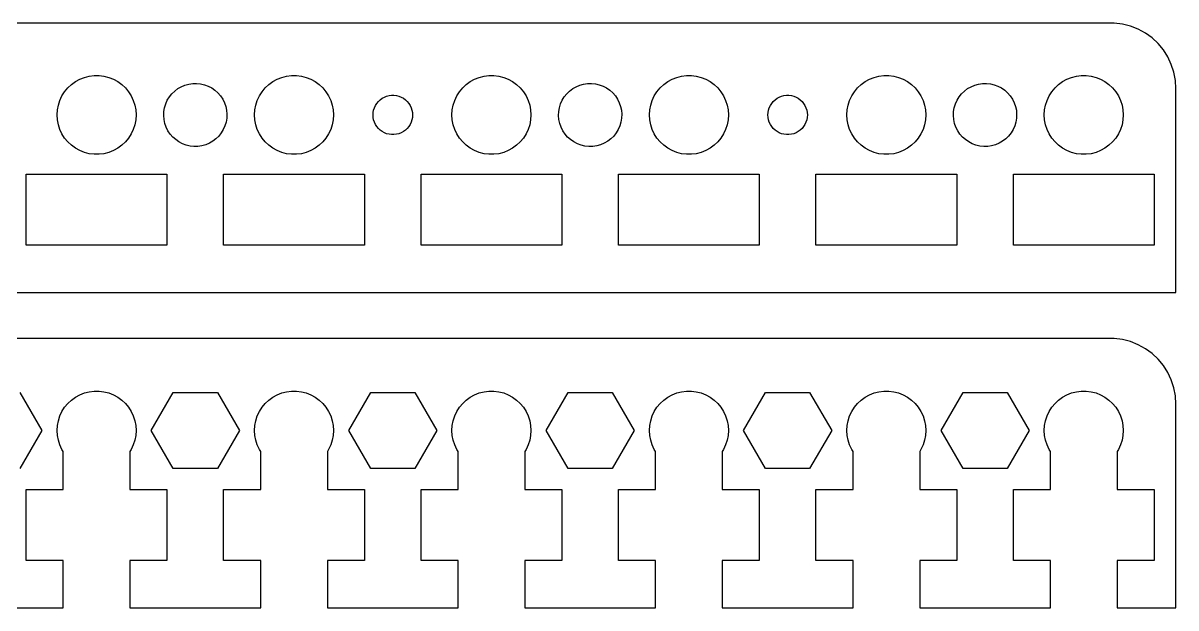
# Model space of a CAD drawing. Header units: metres. Extents: x -74 to 74, y 0 to 92.
# Drawn here: x -13.1 to 74.5, y 48 to 92.5 of the extents above; entities that cross this region are included whole.
import ezdxf

# ---------------------------------------------------------------- set-up
doc = ezdxf.new("R2010")
doc.units = ezdxf.units.M

msp = doc.modelspace()

# ---------------------------------------------------------------- linework, layer by layer
for p, q in [((69.8139, 92.4901), (-69.8139, 92.4901)), ((70.4369, 92.4114), (69.8139, 92.4901)), ((71.0451, 92.2553), (70.4369, 92.4114)), ((71.6289, 92.0241), (71.0451, 92.2553)), ((72.1791, 91.7216), (71.6289, 92.0241)), ((72.6871, 91.3526), (72.1791, 91.7216)), ((73.1448, 90.9227), (72.6871, 91.3526)), ((73.5451, 90.4389), (73.1448, 90.9227)), ((73.8815, 89.9088), (73.5451, 90.4389)), ((74.1489, 89.3406), (73.8815, 89.9088)), ((74.3429, 88.7434), (74.1489, 89.3406)), ((-8.06213, 88.4469), (-7.68837, 88.4941)), ((-7.68837, 88.4941), (-7.31161, 88.4941)), ((-7.31161, 88.4941), (-6.93785, 88.4469)), ((6.93785, 88.4469), (7.31161, 88.4941)), ((7.31161, 88.4941), (7.68837, 88.4941)), ((7.68837, 88.4941), (8.06213, 88.4469)), ((21.9379, 88.4469), (22.3116, 88.4941)), ((22.3116, 88.4941), (22.6884, 88.4941)), ((22.6884, 88.4941), (23.0621, 88.4469)), ((36.9379, 88.4469), (37.3116, 88.4941)), ((37.3116, 88.4941), (37.6884, 88.4941)), ((37.6884, 88.4941), (38.0621, 88.4469)), ((51.9379, 88.4469), (52.3116, 88.4941)), ((52.3116, 88.4941), (52.6884, 88.4941)), ((52.6884, 88.4941), (53.0621, 88.4469)), ((66.9379, 88.4469), (67.3116, 88.4941)), ((67.3116, 88.4941), (67.6884, 88.4941)), ((67.6884, 88.4941), (68.0621, 88.4469)), ((74.4606, 88.1267), (74.3429, 88.7434)), ((-9.6869, 87.5536), (-9.41226, 87.8115)), ((-9.41226, 87.8115), (-9.10747, 88.033)), ((-9.10747, 88.033), (-8.77733, 88.2145)), ((-8.77733, 88.2145), (-8.42705, 88.3532)), ((-8.42705, 88.3532), (-8.06213, 88.4469)), ((-6.93785, 88.4469), (-6.57294, 88.3532)), ((-6.57294, 88.3532), (-6.22266, 88.2145)), ((-6.22266, 88.2145), (-5.89252, 88.033)), ((-5.89252, 88.033), (-5.58772, 87.8115)), ((-5.58772, 87.8115), (-5.31308, 87.5536)), ((-1.32812, 87.499), (-1.06712, 87.6497)), ((-1.06712, 87.6497), (-0.78928, 87.7665)), ((-0.78928, 87.7665), (-0.49898, 87.8475)), ((-0.49898, 87.8475), (-0.20082, 87.8916)), ((-0.20082, 87.8916), (0.10049, 87.8979)), ((0.10049, 87.8979), (0.40024, 87.8664)), ((0.40024, 87.8664), (0.69366, 87.7976)), ((0.69366, 87.7976), (0.97617, 87.6925)), ((0.97617, 87.6925), (1.24326, 87.5529)), ((5.31308, 87.5536), (5.58772, 87.8115)), ((5.58772, 87.8115), (5.89252, 88.033)), ((5.89252, 88.033), (6.22266, 88.2145)), ((6.22266, 88.2145), (6.57294, 88.3532)), ((6.57294, 88.3532), (6.93785, 88.4469)), ((8.06213, 88.4469), (8.42705, 88.3532)), ((8.42705, 88.3532), (8.77733, 88.2145)), ((8.77733, 88.2145), (9.10747, 88.033)), ((9.10747, 88.033), (9.41226, 87.8115)), ((9.41226, 87.8115), (9.6869, 87.5536)), ((20.3131, 87.5536), (20.5877, 87.8115)), ((20.5877, 87.8115), (20.8925, 88.033)), ((20.8925, 88.033), (21.2227, 88.2145)), ((21.2227, 88.2145), (21.5729, 88.3532)), ((21.5729, 88.3532), (21.9379, 88.4469)), ((23.0621, 88.4469), (23.427, 88.3532)), ((23.427, 88.3532), (23.7773, 88.2145)), ((23.7773, 88.2145), (24.1075, 88.033)), ((24.1075, 88.033), (24.4123, 87.8115)), ((24.4123, 87.8115), (24.6869, 87.5536)), ((28.6719, 87.499), (28.9329, 87.6497)), ((28.9329, 87.6497), (29.2107, 87.7665)), ((29.2107, 87.7665), (29.501, 87.8475)), ((29.501, 87.8475), (29.7992, 87.8916)), ((29.7992, 87.8916), (30.1005, 87.8979)), ((30.1005, 87.8979), (30.4002, 87.8664)), ((30.4002, 87.8664), (30.6937, 87.7976)), ((30.6937, 87.7976), (30.9762, 87.6925)), ((30.9762, 87.6925), (31.2433, 87.5529)), ((35.3131, 87.5536), (35.5877, 87.8115)), ((35.5877, 87.8115), (35.8925, 88.033)), ((35.8925, 88.033), (36.2227, 88.2145)), ((36.2227, 88.2145), (36.5729, 88.3532)), ((36.5729, 88.3532), (36.9379, 88.4469)), ((38.0621, 88.4469), (38.427, 88.3532)), ((38.427, 88.3532), (38.7773, 88.2145)), ((38.7773, 88.2145), (39.1075, 88.033)), ((39.1075, 88.033), (39.4123, 87.8115)), ((39.4123, 87.8115), (39.6869, 87.5536)), ((50.3131, 87.5536), (50.5877, 87.8115)), ((50.5877, 87.8115), (50.8925, 88.033)), ((50.8925, 88.033), (51.2227, 88.2145)), ((51.2227, 88.2145), (51.5729, 88.3532)), ((51.5729, 88.3532), (51.9379, 88.4469)), ((53.0621, 88.4469), (53.427, 88.3532)), ((53.427, 88.3532), (53.7773, 88.2145)), ((53.7773, 88.2145), (54.1075, 88.033)), ((54.1075, 88.033), (54.4123, 87.8115)), ((54.4123, 87.8115), (54.6869, 87.5536)), ((58.6719, 87.499), (58.9329, 87.6497)), ((58.9329, 87.6497), (59.2107, 87.7665)), ((59.2107, 87.7665), (59.501, 87.8475)), ((59.501, 87.8475), (59.7992, 87.8916)), ((59.7992, 87.8916), (60.1005, 87.8979)), ((60.1005, 87.8979), (60.4002, 87.8664)), ((60.4002, 87.8664), (60.6937, 87.7976)), ((60.6937, 87.7976), (60.9762, 87.6925)), ((60.9762, 87.6925), (61.2433, 87.5529)), ((65.3131, 87.5536), (65.5877, 87.8115)), ((65.5877, 87.8115), (65.8925, 88.033)), ((65.8925, 88.033), (66.2227, 88.2145)), ((66.2227, 88.2145), (66.573, 88.3532)), ((66.573, 88.3532), (66.9379, 88.4469)), ((68.0621, 88.4469), (68.427, 88.3532)), ((68.427, 88.3532), (68.7773, 88.2145)), ((68.7773, 88.2145), (69.1075, 88.033)), ((69.1075, 88.033), (69.4123, 87.8115)), ((69.4123, 87.8115), (69.6869, 87.5536)), ((74.5, 87.5), (74.4606, 88.1267)), ((-10.2893, 86.6044), (-10.1289, 86.9453)), ((-10.1289, 86.9453), (-9.92705, 87.2634)), ((-9.92705, 87.2634), (-9.6869, 87.5536)), ((-5.31308, 87.5536), (-5.07294, 87.2634)), ((-5.07294, 87.2634), (-4.87108, 86.9453)), ((-4.87108, 86.9453), (-4.71066, 86.6044)), ((-2.12688, 86.6119), (-1.97075, 86.8697)), ((-1.97075, 86.8697), (-1.78354, 87.1059)), ((-1.78354, 87.1059), (-1.56821, 87.3168)), ((-1.56821, 87.3168), (-1.32812, 87.499)), ((1.24326, 87.5529), (1.49075, 87.3809)), ((1.49075, 87.3809), (1.71472, 87.1792)), ((1.71472, 87.1792), (1.91167, 86.951)), ((1.91167, 86.951), (2.07846, 86.7)), ((4.71066, 86.6044), (4.87108, 86.9453)), ((4.87108, 86.9453), (5.07294, 87.2634)), ((5.07294, 87.2634), (5.31308, 87.5536)), ((9.6869, 87.5536), (9.92705, 87.2634)), ((9.92705, 87.2634), (10.1289, 86.9453)), ((10.1289, 86.9453), (10.2893, 86.6044)), ((14.0439, 86.6558), (14.1963, 86.7665)), ((14.1963, 86.7665), (14.3613, 86.8572)), ((14.3613, 86.8572), (14.5365, 86.9266)), ((14.5365, 86.9266), (14.7189, 86.9734)), ((14.7189, 86.9734), (14.9058, 86.997)), ((14.9058, 86.997), (15.0942, 86.997)), ((15.0942, 86.997), (15.2811, 86.9734)), ((15.2811, 86.9734), (15.4635, 86.9266)), ((15.4635, 86.9266), (15.6387, 86.8572)), ((15.6387, 86.8572), (15.8037, 86.7665)), ((15.8037, 86.7665), (15.9561, 86.6558)), ((19.7107, 86.6044), (19.8711, 86.9453)), ((19.8711, 86.9453), (20.0729, 87.2634)), ((20.0729, 87.2634), (20.3131, 87.5536)), ((24.6869, 87.5536), (24.927, 87.2634)), ((24.927, 87.2634), (25.1289, 86.9453)), ((25.1289, 86.9453), (25.2893, 86.6044)), ((27.8731, 86.6119), (28.0292, 86.8697)), ((28.0292, 86.8697), (28.2164, 87.1059)), ((28.2164, 87.1059), (28.4318, 87.3168)), ((28.4318, 87.3168), (28.6719, 87.499)), ((31.2433, 87.5529), (31.4908, 87.3809)), ((31.4908, 87.3809), (31.7147, 87.1792)), ((31.7147, 87.1792), (31.9117, 86.951)), ((31.9117, 86.951), (32.0785, 86.7)), ((34.7107, 86.6044), (34.8711, 86.9453)), ((34.8711, 86.9453), (35.0729, 87.2634)), ((35.0729, 87.2634), (35.3131, 87.5536)), ((39.6869, 87.5536), (39.927, 87.2634)), ((39.927, 87.2634), (40.1289, 86.9453)), ((40.1289, 86.9453), (40.2893, 86.6044)), ((44.0439, 86.6558), (44.1963, 86.7665)), ((44.1963, 86.7665), (44.3613, 86.8572)), ((44.3613, 86.8572), (44.5365, 86.9266)), ((44.5365, 86.9266), (44.7189, 86.9734)), ((44.7189, 86.9734), (44.9058, 86.997)), ((44.9058, 86.997), (45.0942, 86.997)), ((45.0942, 86.997), (45.2811, 86.9734)), ((45.2811, 86.9734), (45.4635, 86.9266)), ((45.4635, 86.9266), (45.6387, 86.8572)), ((45.6387, 86.8572), (45.8037, 86.7665)), ((45.8037, 86.7665), (45.9561, 86.6558)), ((49.7107, 86.6044), (49.8711, 86.9453)), ((49.8711, 86.9453), (50.0729, 87.2634)), ((50.0729, 87.2634), (50.3131, 87.5536)), ((54.6869, 87.5536), (54.927, 87.2634)), ((54.927, 87.2634), (55.1289, 86.9453)), ((55.1289, 86.9453), (55.2893, 86.6044)), ((57.8731, 86.6119), (58.0292, 86.8697)), ((58.0292, 86.8697), (58.2164, 87.1059)), ((58.2164, 87.1059), (58.4318, 87.3168)), ((58.4318, 87.3168), (58.6719, 87.499)), ((61.2433, 87.5529), (61.4908, 87.3809)), ((61.4908, 87.3809), (61.7147, 87.1792)), ((61.7147, 87.1792), (61.9117, 86.951)), ((61.9117, 86.951), (62.0785, 86.7)), ((64.7107, 86.6044), (64.8711, 86.9453)), ((64.8711, 86.9453), (65.073, 87.2634)), ((65.073, 87.2634), (65.3131, 87.5536)), ((69.6869, 87.5536), (69.927, 87.2634)), ((69.927, 87.2634), (70.1289, 86.9453)), ((70.1289, 86.9453), (70.2893, 86.6044)), ((74.5, 72), (74.5, 87.5)), ((-10.5, 85.5), (-10.4763, 85.876)), ((-10.4763, 85.876), (-10.4057, 86.2461)), ((-10.4057, 86.2461), (-10.2893, 86.6044)), ((-4.71066, 86.6044), (-4.59424, 86.2461)), ((-4.59424, 86.2461), (-4.52365, 85.876)), ((-4.52365, 85.876), (-4.5, 85.5)), ((-2.38684, 85.7509), (-2.33658, 86.048)), ((-2.33658, 86.048), (-2.24947, 86.3366)), ((-2.24947, 86.3366), (-2.12688, 86.6119)), ((2.07846, 86.7), (2.21246, 86.43)), ((2.21246, 86.43), (2.31158, 86.1454)), ((2.31158, 86.1454), (2.37425, 85.8506)), ((2.37425, 85.8506), (2.39946, 85.5502)), ((4.5, 85.5), (4.52365, 85.876)), ((4.52365, 85.876), (4.59424, 86.2461)), ((4.59424, 86.2461), (4.71066, 86.6044)), ((10.2893, 86.6044), (10.4057, 86.2461)), ((10.4057, 86.2461), (10.4763, 85.876)), ((10.4763, 85.876), (10.5, 85.5)), ((13.5118, 85.688), (13.5471, 85.873)), ((13.5471, 85.873), (13.6053, 86.0522)), ((13.6053, 86.0522), (13.6855, 86.2226)), ((13.6855, 86.2226), (13.7865, 86.3817)), ((13.7865, 86.3817), (13.9065, 86.5268)), ((13.9065, 86.5268), (14.0439, 86.6558)), ((15.9561, 86.6558), (16.0934, 86.5268)), ((16.0934, 86.5268), (16.2135, 86.3817)), ((16.2135, 86.3817), (16.3145, 86.2226)), ((16.3145, 86.2226), (16.3947, 86.0522)), ((16.3947, 86.0522), (16.4529, 85.873)), ((16.4529, 85.873), (16.4882, 85.688)), ((19.5, 85.5), (19.5237, 85.876)), ((19.5237, 85.876), (19.5942, 86.2461)), ((19.5942, 86.2461), (19.7107, 86.6044)), ((25.2893, 86.6044), (25.4057, 86.2461)), ((25.4057, 86.2461), (25.4763, 85.876)), ((25.4763, 85.876), (25.5, 85.5)), ((27.6131, 85.7509), (27.6634, 86.048)), ((27.6634, 86.048), (27.7505, 86.3366)), ((27.7505, 86.3366), (27.8731, 86.6119)), ((32.0785, 86.7), (32.2125, 86.43)), ((32.2125, 86.43), (32.3116, 86.1454)), ((32.3116, 86.1454), (32.3743, 85.8506)), ((32.3743, 85.8506), (32.3995, 85.5502)), ((34.5, 85.5), (34.5237, 85.876)), ((34.5237, 85.876), (34.5942, 86.2461)), ((34.5942, 86.2461), (34.7107, 86.6044)), ((40.2893, 86.6044), (40.4057, 86.2461)), ((40.4057, 86.2461), (40.4763, 85.876)), ((40.4763, 85.876), (40.5, 85.5)), ((43.5118, 85.688), (43.5471, 85.873)), ((43.5471, 85.873), (43.6053, 86.0522)), ((43.6053, 86.0522), (43.6855, 86.2226)), ((43.6855, 86.2226), (43.7865, 86.3817)), ((43.7865, 86.3817), (43.9065, 86.5268)), ((43.9065, 86.5268), (44.0439, 86.6558)), ((45.9561, 86.6558), (46.0934, 86.5268)), ((46.0934, 86.5268), (46.2135, 86.3817)), ((46.2135, 86.3817), (46.3145, 86.2226)), ((46.3145, 86.2226), (46.3947, 86.0522)), ((46.3947, 86.0522), (46.4529, 85.873)), ((46.4529, 85.873), (46.4882, 85.688)), ((49.5, 85.5), (49.5237, 85.876)), ((49.5237, 85.876), (49.5942, 86.2461)), ((49.5942, 86.2461), (49.7107, 86.6044)), ((55.2893, 86.6044), (55.4057, 86.2461)), ((55.4057, 86.2461), (55.4763, 85.876)), ((55.4763, 85.876), (55.5, 85.5)), ((57.6131, 85.7509), (57.6634, 86.048)), ((57.6634, 86.048), (57.7505, 86.3366)), ((57.7505, 86.3366), (57.8731, 86.6119)), ((62.0785, 86.7), (62.2125, 86.43)), ((62.2125, 86.43), (62.3116, 86.1454)), ((62.3116, 86.1454), (62.3743, 85.8506)), ((62.3743, 85.8506), (62.3995, 85.5502)), ((64.5, 85.5), (64.5237, 85.876)), ((64.5237, 85.876), (64.5943, 86.2461)), ((64.5943, 86.2461), (64.7107, 86.6044)), ((70.2893, 86.6044), (70.4057, 86.2461)), ((70.4057, 86.2461), (70.4763, 85.876)), ((70.4763, 85.876), (70.5, 85.5)), ((-10.4763, 85.124), (-10.5, 85.5)), ((-10.4057, 84.7539), (-10.4763, 85.124)), ((-4.52365, 85.124), (-4.59424, 84.7539)), ((-4.5, 85.5), (-4.52365, 85.124)), ((-2.39946, 85.4497), (-2.38684, 85.7509)), ((-2.37425, 85.1494), (-2.39946, 85.4497)), ((-2.31158, 84.8546), (-2.37425, 85.1494)), ((2.38684, 85.2491), (2.33658, 84.952)), ((2.39946, 85.5502), (2.38684, 85.2491)), ((4.52365, 85.124), (4.5, 85.5)), ((4.59424, 84.7539), (4.52365, 85.124)), ((10.4763, 85.124), (10.4057, 84.7539)), ((10.5, 85.5), (10.4763, 85.124)), ((13.5, 85.5), (13.5118, 85.688)), ((13.5118, 85.312), (13.5, 85.5)), ((13.5471, 85.127), (13.5118, 85.312)), ((13.6053, 84.9478), (13.5471, 85.127)), ((16.4529, 85.127), (16.3947, 84.9478)), ((16.4882, 85.312), (16.4529, 85.127)), ((16.4882, 85.688), (16.5, 85.5)), ((16.5, 85.5), (16.4882, 85.312)), ((19.5237, 85.124), (19.5, 85.5)), ((19.5942, 84.7539), (19.5237, 85.124)), ((25.4763, 85.124), (25.4057, 84.7539)), ((25.5, 85.5), (25.4763, 85.124)), ((27.6005, 85.4497), (27.6131, 85.7509)), ((27.6257, 85.1494), (27.6005, 85.4497)), ((27.6884, 84.8546), (27.6257, 85.1494)), ((32.3868, 85.2491), (32.3366, 84.952)), ((32.3995, 85.5502), (32.3868, 85.2491)), ((34.5237, 85.124), (34.5, 85.5)), ((34.5942, 84.7539), (34.5237, 85.124)), ((40.4763, 85.124), (40.4057, 84.7539)), ((40.5, 85.5), (40.4763, 85.124)), ((43.5, 85.5), (43.5118, 85.688)), ((43.5118, 85.312), (43.5, 85.5)), ((43.5471, 85.127), (43.5118, 85.312)), ((43.6053, 84.9478), (43.5471, 85.127)), ((46.4529, 85.127), (46.3947, 84.9478)), ((46.4882, 85.312), (46.4529, 85.127)), ((46.4882, 85.688), (46.5, 85.5)), ((46.5, 85.5), (46.4882, 85.312)), ((49.5237, 85.124), (49.5, 85.5)), ((49.5942, 84.7539), (49.5237, 85.124)), ((55.4763, 85.124), (55.4057, 84.7539)), ((55.5, 85.5), (55.4763, 85.124)), ((57.6005, 85.4497), (57.6131, 85.7509)), ((57.6257, 85.1494), (57.6005, 85.4497)), ((57.6884, 84.8546), (57.6257, 85.1494)), ((62.3868, 85.2491), (62.3366, 84.952)), ((62.3995, 85.5502), (62.3868, 85.2491)), ((64.5237, 85.124), (64.5, 85.5)), ((64.5943, 84.7539), (64.5237, 85.124)), ((70.4763, 85.124), (70.4057, 84.7539)), ((70.5, 85.5), (70.4763, 85.124)), ((-10.2893, 84.3956), (-10.4057, 84.7539)), ((-10.1289, 84.0547), (-10.2893, 84.3956)), ((-4.71066, 84.3956), (-4.87108, 84.0547)), ((-4.59424, 84.7539), (-4.71066, 84.3956)), ((-2.21246, 84.57), (-2.31158, 84.8546)), ((-2.07846, 84.3), (-2.21246, 84.57)), ((-1.91167, 84.049), (-2.07846, 84.3)), ((1.97075, 84.1303), (1.78354, 83.8941)), ((2.12688, 84.3881), (1.97075, 84.1303)), ((2.24947, 84.6634), (2.12688, 84.3881)), ((2.33658, 84.952), (2.24947, 84.6634)), ((4.71066, 84.3956), (4.59424, 84.7539)), ((4.87108, 84.0547), (4.71066, 84.3956)), ((10.2893, 84.3956), (10.1289, 84.0547)), ((10.4057, 84.7539), (10.2893, 84.3956)), ((13.6855, 84.7774), (13.6053, 84.9478)), ((13.7865, 84.6183), (13.6855, 84.7774)), ((13.9065, 84.4732), (13.7865, 84.6183)), ((14.0439, 84.3442), (13.9065, 84.4732)), ((14.1963, 84.2335), (14.0439, 84.3442)), ((14.3613, 84.1427), (14.1963, 84.2335)), ((14.5365, 84.0734), (14.3613, 84.1427)), ((15.6387, 84.1427), (15.4635, 84.0734)), ((15.8037, 84.2335), (15.6387, 84.1427)), ((15.9561, 84.3442), (15.8037, 84.2335)), ((16.0934, 84.4732), (15.9561, 84.3442)), ((16.2135, 84.6183), (16.0934, 84.4732)), ((16.3145, 84.7774), (16.2135, 84.6183)), ((16.3947, 84.9478), (16.3145, 84.7774)), ((19.7107, 84.3956), (19.5942, 84.7539)), ((19.8711, 84.0547), (19.7107, 84.3956)), ((25.2893, 84.3956), (25.1289, 84.0547)), ((25.4057, 84.7539), (25.2893, 84.3956)), ((27.7875, 84.57), (27.6884, 84.8546)), ((27.9215, 84.3), (27.7875, 84.57)), ((28.0883, 84.049), (27.9215, 84.3)), ((31.9707, 84.1303), (31.7835, 83.8941)), ((32.1269, 84.3881), (31.9707, 84.1303)), ((32.2495, 84.6634), (32.1269, 84.3881)), ((32.3366, 84.952), (32.2495, 84.6634)), ((34.7107, 84.3956), (34.5942, 84.7539)), ((34.8711, 84.0547), (34.7107, 84.3956)), ((40.2893, 84.3956), (40.1289, 84.0547)), ((40.4057, 84.7539), (40.2893, 84.3956)), ((43.6855, 84.7774), (43.6053, 84.9478)), ((43.7865, 84.6183), (43.6855, 84.7774)), ((43.9065, 84.4732), (43.7865, 84.6183)), ((44.0439, 84.3442), (43.9065, 84.4732)), ((44.1963, 84.2335), (44.0439, 84.3442)), ((44.3613, 84.1427), (44.1963, 84.2335)), ((44.5365, 84.0734), (44.3613, 84.1427)), ((45.6387, 84.1427), (45.4635, 84.0734)), ((45.8037, 84.2335), (45.6387, 84.1427)), ((45.9561, 84.3442), (45.8037, 84.2335)), ((46.0934, 84.4732), (45.9561, 84.3442)), ((46.2135, 84.6183), (46.0934, 84.4732)), ((46.3145, 84.7774), (46.2135, 84.6183)), ((46.3947, 84.9478), (46.3145, 84.7774)), ((49.7107, 84.3956), (49.5942, 84.7539)), ((49.8711, 84.0547), (49.7107, 84.3956)), ((55.2893, 84.3956), (55.1289, 84.0547)), ((55.4057, 84.7539), (55.2893, 84.3956)), ((57.7875, 84.57), (57.6884, 84.8546)), ((57.9215, 84.3), (57.7875, 84.57)), ((58.0883, 84.049), (57.9215, 84.3)), ((61.9707, 84.1303), (61.7835, 83.8941)), ((62.1269, 84.3881), (61.9707, 84.1303)), ((62.2495, 84.6634), (62.1269, 84.3881)), ((62.3366, 84.952), (62.2495, 84.6634)), ((64.7107, 84.3956), (64.5943, 84.7539)), ((64.8711, 84.0547), (64.7107, 84.3956)), ((70.2893, 84.3956), (70.1289, 84.0547)), ((70.4057, 84.7539), (70.2893, 84.3956)), ((-9.92705, 83.7366), (-10.1289, 84.0547)), ((-9.6869, 83.4464), (-9.92705, 83.7366)), ((-9.41226, 83.1884), (-9.6869, 83.4464)), ((-5.31308, 83.4464), (-5.58772, 83.1884)), ((-5.07294, 83.7366), (-5.31308, 83.4464)), ((-4.87108, 84.0547), (-5.07294, 83.7366)), ((-1.71472, 83.8208), (-1.91167, 84.049)), ((-1.49075, 83.6191), (-1.71472, 83.8208)), ((-1.24326, 83.4471), (-1.49075, 83.6191)), ((-0.97617, 83.3075), (-1.24326, 83.4471)), ((-0.69366, 83.2024), (-0.97617, 83.3075)), ((0.78928, 83.2335), (0.49898, 83.1524)), ((1.06712, 83.3503), (0.78928, 83.2335)), ((1.32812, 83.501), (1.06712, 83.3503)), ((1.56821, 83.6832), (1.32812, 83.501)), ((1.78354, 83.8941), (1.56821, 83.6832)), ((5.07294, 83.7366), (4.87108, 84.0547)), ((5.31308, 83.4464), (5.07294, 83.7366)), ((5.58772, 83.1884), (5.31308, 83.4464)), ((9.6869, 83.4464), (9.41226, 83.1884)), ((9.92705, 83.7366), (9.6869, 83.4464)), ((10.1289, 84.0547), (9.92705, 83.7366)), ((14.7189, 84.0266), (14.5365, 84.0734)), ((14.9058, 84.0029), (14.7189, 84.0266)), ((15.0942, 84.0029), (14.9058, 84.0029)), ((15.2811, 84.0266), (15.0942, 84.0029)), ((15.4635, 84.0734), (15.2811, 84.0266)), ((20.0729, 83.7366), (19.8711, 84.0547)), ((20.3131, 83.4464), (20.0729, 83.7366)), ((20.5877, 83.1884), (20.3131, 83.4464)), ((24.6869, 83.4464), (24.4123, 83.1884)), ((24.927, 83.7366), (24.6869, 83.4464)), ((25.1289, 84.0547), (24.927, 83.7366)), ((28.2853, 83.8208), (28.0883, 84.049)), ((28.5092, 83.6191), (28.2853, 83.8208)), ((28.7567, 83.4471), (28.5092, 83.6191)), ((29.0238, 83.3075), (28.7567, 83.4471)), ((29.3063, 83.2024), (29.0238, 83.3075)), ((30.7893, 83.2335), (30.499, 83.1524)), ((31.0671, 83.3503), (30.7893, 83.2335)), ((31.3281, 83.501), (31.0671, 83.3503)), ((31.5682, 83.6832), (31.3281, 83.501)), ((31.7835, 83.8941), (31.5682, 83.6832)), ((35.0729, 83.7366), (34.8711, 84.0547)), ((35.3131, 83.4464), (35.0729, 83.7366)), ((35.5877, 83.1884), (35.3131, 83.4464)), ((39.6869, 83.4464), (39.4123, 83.1884)), ((39.927, 83.7366), (39.6869, 83.4464)), ((40.1289, 84.0547), (39.927, 83.7366)), ((44.7189, 84.0266), (44.5365, 84.0734)), ((44.9058, 84.0029), (44.7189, 84.0266)), ((45.0942, 84.0029), (44.9058, 84.0029)), ((45.2811, 84.0266), (45.0942, 84.0029)), ((45.4635, 84.0734), (45.2811, 84.0266)), ((50.0729, 83.7366), (49.8711, 84.0547)), ((50.3131, 83.4464), (50.0729, 83.7366)), ((50.5877, 83.1884), (50.3131, 83.4464)), ((54.6869, 83.4464), (54.4123, 83.1884)), ((54.927, 83.7366), (54.6869, 83.4464)), ((55.1289, 84.0547), (54.927, 83.7366)), ((58.2853, 83.8208), (58.0883, 84.049)), ((58.5092, 83.6191), (58.2853, 83.8208)), ((58.7567, 83.4471), (58.5092, 83.6191)), ((59.0238, 83.3075), (58.7567, 83.4471)), ((59.3063, 83.2024), (59.0238, 83.3075)), ((60.7893, 83.2335), (60.499, 83.1524)), ((61.0671, 83.3503), (60.7893, 83.2335)), ((61.3281, 83.501), (61.0671, 83.3503)), ((61.5682, 83.6832), (61.3281, 83.501)), ((61.7835, 83.8941), (61.5682, 83.6832)), ((65.073, 83.7366), (64.8711, 84.0547)), ((65.3131, 83.4464), (65.073, 83.7366)), ((65.5877, 83.1884), (65.3131, 83.4464)), ((69.6869, 83.4464), (69.4123, 83.1884)), ((69.927, 83.7366), (69.6869, 83.4464)), ((70.1289, 84.0547), (69.927, 83.7366)), ((-9.10747, 82.967), (-9.41226, 83.1884)), ((-8.77733, 82.7855), (-9.10747, 82.967)), ((-8.42705, 82.6468), (-8.77733, 82.7855)), ((-8.06213, 82.5531), (-8.42705, 82.6468)), ((-7.68837, 82.5059), (-8.06213, 82.5531)), ((-7.31161, 82.5059), (-7.68837, 82.5059)), ((-6.93785, 82.5531), (-7.31161, 82.5059)), ((-6.57294, 82.6468), (-6.93785, 82.5531)), ((-6.22266, 82.7855), (-6.57294, 82.6468)), ((-5.89252, 82.967), (-6.22266, 82.7855)), ((-5.58772, 83.1884), (-5.89252, 82.967)), ((-0.40024, 83.1336), (-0.69366, 83.2024)), ((-0.10049, 83.1021), (-0.40024, 83.1336)), ((0.20082, 83.1084), (-0.10049, 83.1021)), ((0.49898, 83.1524), (0.20082, 83.1084)), ((5.89252, 82.967), (5.58772, 83.1884)), ((6.22266, 82.7855), (5.89252, 82.967)), ((6.57294, 82.6468), (6.22266, 82.7855)), ((6.93785, 82.5531), (6.57294, 82.6468)), ((7.31161, 82.5059), (6.93785, 82.5531)), ((7.68837, 82.5059), (7.31161, 82.5059)), ((8.06213, 82.5531), (7.68837, 82.5059)), ((8.42705, 82.6468), (8.06213, 82.5531)), ((8.77733, 82.7855), (8.42705, 82.6468)), ((9.10747, 82.967), (8.77733, 82.7855)), ((9.41226, 83.1884), (9.10747, 82.967)), ((20.8925, 82.967), (20.5877, 83.1884)), ((21.2227, 82.7855), (20.8925, 82.967)), ((21.5729, 82.6468), (21.2227, 82.7855)), ((21.9379, 82.5531), (21.5729, 82.6468)), ((22.3116, 82.5059), (21.9379, 82.5531)), ((22.6884, 82.5059), (22.3116, 82.5059)), ((23.0621, 82.5531), (22.6884, 82.5059)), ((23.427, 82.6468), (23.0621, 82.5531)), ((23.7773, 82.7855), (23.427, 82.6468)), ((24.1075, 82.967), (23.7773, 82.7855)), ((24.4123, 83.1884), (24.1075, 82.967)), ((29.5997, 83.1336), (29.3063, 83.2024)), ((29.8995, 83.1021), (29.5997, 83.1336)), ((30.2008, 83.1084), (29.8995, 83.1021)), ((30.499, 83.1524), (30.2008, 83.1084)), ((35.8925, 82.967), (35.5877, 83.1884)), ((36.2227, 82.7855), (35.8925, 82.967)), ((36.5729, 82.6468), (36.2227, 82.7855)), ((36.9379, 82.5531), (36.5729, 82.6468)), ((37.3116, 82.5059), (36.9379, 82.5531)), ((37.6884, 82.5059), (37.3116, 82.5059)), ((38.0621, 82.5531), (37.6884, 82.5059)), ((38.427, 82.6468), (38.0621, 82.5531)), ((38.7773, 82.7855), (38.427, 82.6468)), ((39.1075, 82.967), (38.7773, 82.7855)), ((39.4123, 83.1884), (39.1075, 82.967)), ((50.8925, 82.967), (50.5877, 83.1884)), ((51.2227, 82.7855), (50.8925, 82.967)), ((51.5729, 82.6468), (51.2227, 82.7855)), ((51.9379, 82.5531), (51.5729, 82.6468)), ((52.3116, 82.5059), (51.9379, 82.5531)), ((52.6884, 82.5059), (52.3116, 82.5059)), ((53.0621, 82.5531), (52.6884, 82.5059)), ((53.427, 82.6468), (53.0621, 82.5531)), ((53.7773, 82.7855), (53.427, 82.6468)), ((54.1075, 82.967), (53.7773, 82.7855)), ((54.4123, 83.1884), (54.1075, 82.967)), ((59.5997, 83.1336), (59.3063, 83.2024)), ((59.8995, 83.1021), (59.5997, 83.1336)), ((60.2008, 83.1084), (59.8995, 83.1021)), ((60.499, 83.1524), (60.2008, 83.1084)), ((65.8925, 82.967), (65.5877, 83.1884)), ((66.2227, 82.7855), (65.8925, 82.967)), ((66.573, 82.6468), (66.2227, 82.7855)), ((66.9379, 82.5531), (66.573, 82.6468)), ((67.3116, 82.5059), (66.9379, 82.5531)), ((67.6884, 82.5059), (67.3116, 82.5059)), ((68.0621, 82.5531), (67.6884, 82.5059)), ((68.427, 82.6468), (68.0621, 82.5531)), ((68.7773, 82.7855), (68.427, 82.6468)), ((69.1075, 82.967), (68.7773, 82.7855)), ((69.4123, 83.1884), (69.1075, 82.967)), ((-12.8466, 75.6), (-12.8466, 81)), ((-12.8466, 81), (-2.15337, 81)), ((-2.15337, 81), (-2.15337, 75.6)), ((2.15337, 75.6), (2.15337, 81)), ((2.15337, 81), (12.8466, 81)), ((12.8466, 81), (12.8466, 75.6)), ((17.1534, 75.6), (17.1534, 81)), ((17.1534, 81), (27.8466, 81)), ((27.8466, 81), (27.8466, 75.6)), ((32.1534, 75.6), (32.1534, 81)), ((32.1534, 81), (42.8466, 81)), ((42.8466, 81), (42.8466, 75.6)), ((47.1534, 75.6), (47.1534, 81)), ((47.1534, 81), (57.8466, 81)), ((57.8466, 81), (57.8466, 75.6)), ((62.1534, 75.6), (62.1534, 81)), ((62.1534, 81), (72.8466, 81)), ((72.8466, 81), (72.8466, 75.6)), ((-2.15337, 75.6), (-12.8466, 75.6)), ((12.8466, 75.6), (2.15337, 75.6)), ((27.8466, 75.6), (17.1534, 75.6)), ((42.8466, 75.6), (32.1534, 75.6)), ((57.8466, 75.6), (47.1534, 75.6)), ((72.8466, 75.6), (62.1534, 75.6)), ((-74.5, 72), (74.5, 72)), ((69.8139, 68.4901), (-69.8139, 68.4901)), ((70.4369, 68.4114), (69.8139, 68.4901)), ((71.0451, 68.2553), (70.4369, 68.4114)), ((71.6289, 68.0241), (71.0451, 68.2553)), ((72.1791, 67.7216), (71.6289, 68.0241)), ((72.6871, 67.3526), (72.1791, 67.7216)), ((73.1448, 66.9227), (72.6871, 67.3526)), ((73.5451, 66.4389), (73.1448, 66.9227)), ((73.8815, 65.9088), (73.5451, 66.4389)), ((74.1489, 65.3406), (73.8815, 65.9088)), ((74.3429, 64.7434), (74.1489, 65.3406)), ((-13.3267, 64.3982), (-11.6534, 61.5)), ((-9.41226, 63.8115), (-9.10747, 64.033)), ((-9.10747, 64.033), (-8.77733, 64.2145)), ((-8.77733, 64.2145), (-8.42705, 64.3532)), ((-8.42705, 64.3532), (-8.06213, 64.4469)), ((-8.06213, 64.4469), (-7.68837, 64.4941)), ((-7.68837, 64.4941), (-7.31161, 64.4941)), ((-7.31161, 64.4941), (-6.93785, 64.4469)), ((-6.93785, 64.4469), (-6.57294, 64.3532)), ((-6.57294, 64.3532), (-6.22266, 64.2145)), ((-6.22266, 64.2145), (-5.89252, 64.033)), ((-5.89252, 64.033), (-5.58772, 63.8115)), ((-3.34659, 61.5), (-1.67329, 64.3982)), ((-1.67329, 64.3982), (1.67328, 64.3982)), ((1.67328, 64.3982), (3.34659, 61.5)), ((5.58772, 63.8115), (5.89252, 64.033)), ((5.89252, 64.033), (6.22266, 64.2145)), ((6.22266, 64.2145), (6.57294, 64.3532)), ((6.57294, 64.3532), (6.93785, 64.4469)), ((6.93785, 64.4469), (7.31161, 64.4941)), ((7.31161, 64.4941), (7.68837, 64.4941)), ((7.68837, 64.4941), (8.06213, 64.4469)), ((8.06213, 64.4469), (8.42705, 64.3532)), ((8.42705, 64.3532), (8.77733, 64.2145)), ((8.77733, 64.2145), (9.10747, 64.033)), ((9.10747, 64.033), (9.41226, 63.8115)), ((11.6534, 61.5), (13.3267, 64.3982)), ((13.3267, 64.3982), (16.6733, 64.3982)), ((16.6733, 64.3982), (18.3466, 61.5)), ((20.5877, 63.8115), (20.8925, 64.033)), ((20.8925, 64.033), (21.2227, 64.2145)), ((21.2227, 64.2145), (21.5729, 64.3532)), ((21.5729, 64.3532), (21.9379, 64.4469)), ((21.9379, 64.4469), (22.3116, 64.4941)), ((22.3116, 64.4941), (22.6884, 64.4941)), ((22.6884, 64.4941), (23.0621, 64.4469)), ((23.0621, 64.4469), (23.427, 64.3532)), ((23.427, 64.3532), (23.7773, 64.2145)), ((23.7773, 64.2145), (24.1075, 64.033)), ((24.1075, 64.033), (24.4123, 63.8115)), ((26.6534, 61.5), (28.3267, 64.3982)), ((28.3267, 64.3982), (31.6733, 64.3982)), ((31.6733, 64.3982), (33.3466, 61.5)), ((35.5877, 63.8115), (35.8925, 64.033)), ((35.8925, 64.033), (36.2227, 64.2145)), ((36.2227, 64.2145), (36.5729, 64.3532)), ((36.5729, 64.3532), (36.9379, 64.4469)), ((36.9379, 64.4469), (37.3116, 64.4941)), ((37.3116, 64.4941), (37.6884, 64.4941)), ((37.6884, 64.4941), (38.0621, 64.4469)), ((38.0621, 64.4469), (38.427, 64.3532)), ((38.427, 64.3532), (38.7773, 64.2145)), ((38.7773, 64.2145), (39.1075, 64.033)), ((39.1075, 64.033), (39.4123, 63.8115)), ((41.6534, 61.5), (43.3267, 64.3982)), ((43.3267, 64.3982), (46.6733, 64.3982)), ((46.6733, 64.3982), (48.3466, 61.5)), ((50.5877, 63.8115), (50.8925, 64.033)), ((50.8925, 64.033), (51.2227, 64.2145)), ((51.2227, 64.2145), (51.5729, 64.3532)), ((51.5729, 64.3532), (51.9379, 64.4469)), ((51.9379, 64.4469), (52.3116, 64.4941)), ((52.3116, 64.4941), (52.6884, 64.4941)), ((52.6884, 64.4941), (53.0621, 64.4469)), ((53.0621, 64.4469), (53.427, 64.3532)), ((53.427, 64.3532), (53.7773, 64.2145)), ((53.7773, 64.2145), (54.1075, 64.033)), ((54.1075, 64.033), (54.4123, 63.8115)), ((56.6534, 61.5), (58.3267, 64.3982)), ((58.3267, 64.3982), (61.6733, 64.3982)), ((61.6733, 64.3982), (63.3466, 61.5)), ((65.5877, 63.8115), (65.8925, 64.033)), ((65.8925, 64.033), (66.2227, 64.2145)), ((66.2227, 64.2145), (66.573, 64.3532)), ((66.573, 64.3532), (66.9379, 64.4469)), ((66.9379, 64.4469), (67.3116, 64.4941)), ((67.3116, 64.4941), (67.6884, 64.4941)), ((67.6884, 64.4941), (68.0621, 64.4469)), ((68.0621, 64.4469), (68.427, 64.3532)), ((68.427, 64.3532), (68.7773, 64.2145)), ((68.7773, 64.2145), (69.1075, 64.033)), ((69.1075, 64.033), (69.4123, 63.8115)), ((74.4606, 64.1267), (74.3429, 64.7434)), ((74.5, 63.5), (74.4606, 64.1267)), ((-10.1289, 62.9453), (-9.92705, 63.2634)), ((-9.92705, 63.2634), (-9.6869, 63.5536)), ((-9.6869, 63.5536), (-9.41226, 63.8115)), ((-5.58772, 63.8115), (-5.31308, 63.5536)), ((-5.31308, 63.5536), (-5.07294, 63.2634)), ((-5.07294, 63.2634), (-4.87108, 62.9453)), ((4.87108, 62.9453), (5.07294, 63.2634)), ((5.07294, 63.2634), (5.31308, 63.5536)), ((5.31308, 63.5536), (5.58772, 63.8115)), ((9.41226, 63.8115), (9.6869, 63.5536)), ((9.6869, 63.5536), (9.92705, 63.2634)), ((9.92705, 63.2634), (10.1289, 62.9453)), ((19.8711, 62.9453), (20.0729, 63.2634)), ((20.0729, 63.2634), (20.3131, 63.5536)), ((20.3131, 63.5536), (20.5877, 63.8115)), ((24.4123, 63.8115), (24.6869, 63.5536)), ((24.6869, 63.5536), (24.927, 63.2634)), ((24.927, 63.2634), (25.1289, 62.9453)), ((34.8711, 62.9453), (35.0729, 63.2634)), ((35.0729, 63.2634), (35.3131, 63.5536)), ((35.3131, 63.5536), (35.5877, 63.8115)), ((39.4123, 63.8115), (39.6869, 63.5536)), ((39.6869, 63.5536), (39.927, 63.2634)), ((39.927, 63.2634), (40.1289, 62.9453)), ((49.8711, 62.9453), (50.0729, 63.2634)), ((50.0729, 63.2634), (50.3131, 63.5536)), ((50.3131, 63.5536), (50.5877, 63.8115)), ((54.4123, 63.8115), (54.6869, 63.5536)), ((54.6869, 63.5536), (54.927, 63.2634)), ((54.927, 63.2634), (55.1289, 62.9453)), ((64.8711, 62.9453), (65.073, 63.2634)), ((65.073, 63.2634), (65.3131, 63.5536)), ((65.3131, 63.5536), (65.5877, 63.8115)), ((69.4123, 63.8115), (69.6869, 63.5536)), ((69.6869, 63.5536), (69.927, 63.2634)), ((69.927, 63.2634), (70.1289, 62.9453)), ((74.5, 48), (74.5, 63.5)), ((-10.4763, 61.876), (-10.4057, 62.2461)), ((-10.4057, 62.2461), (-10.2893, 62.6044)), ((-10.2893, 62.6044), (-10.1289, 62.9453)), ((-4.87108, 62.9453), (-4.71066, 62.6044)), ((-4.71066, 62.6044), (-4.59424, 62.2461)), ((-4.59424, 62.2461), (-4.52365, 61.876)), ((4.52365, 61.876), (4.59424, 62.2461)), ((4.59424, 62.2461), (4.71066, 62.6044)), ((4.71066, 62.6044), (4.87108, 62.9453)), ((10.1289, 62.9453), (10.2893, 62.6044)), ((10.2893, 62.6044), (10.4057, 62.2461)), ((10.4057, 62.2461), (10.4763, 61.876)), ((19.5237, 61.876), (19.5942, 62.2461)), ((19.5942, 62.2461), (19.7107, 62.6044)), ((19.7107, 62.6044), (19.8711, 62.9453)), ((25.1289, 62.9453), (25.2893, 62.6044)), ((25.2893, 62.6044), (25.4057, 62.2461)), ((25.4057, 62.2461), (25.4763, 61.876)), ((34.5237, 61.876), (34.5942, 62.2461)), ((34.5942, 62.2461), (34.7107, 62.6044)), ((34.7107, 62.6044), (34.8711, 62.9453)), ((40.1289, 62.9453), (40.2893, 62.6044)), ((40.2893, 62.6044), (40.4057, 62.2461)), ((40.4057, 62.2461), (40.4763, 61.876)), ((49.5237, 61.876), (49.5942, 62.2461)), ((49.5942, 62.2461), (49.7107, 62.6044)), ((49.7107, 62.6044), (49.8711, 62.9453)), ((55.1289, 62.9453), (55.2893, 62.6044)), ((55.2893, 62.6044), (55.4057, 62.2461)), ((55.4057, 62.2461), (55.4763, 61.876)), ((64.5237, 61.876), (64.5943, 62.2461)), ((64.5943, 62.2461), (64.7107, 62.6044)), ((64.7107, 62.6044), (64.8711, 62.9453)), ((70.1289, 62.9453), (70.2893, 62.6044)), ((70.2893, 62.6044), (70.4057, 62.2461)), ((70.4057, 62.2461), (70.4763, 61.876)), ((-11.6534, 61.5), (-13.3267, 58.6018)), ((-10.5, 61.5), (-10.4763, 61.876)), ((-10.4763, 61.124), (-10.5, 61.5)), ((-4.52365, 61.876), (-4.5, 61.5)), ((-4.5, 61.5), (-4.52365, 61.124)), ((-1.67328, 58.6018), (-3.34659, 61.5)), ((3.34659, 61.5), (1.67329, 58.6018)), ((4.5, 61.5), (4.52365, 61.876)), ((4.52365, 61.124), (4.5, 61.5)), ((10.4763, 61.876), (10.5, 61.5)), ((10.5, 61.5), (10.4763, 61.124)), ((13.3267, 58.6018), (11.6534, 61.5)), ((18.3466, 61.5), (16.6733, 58.6018)), ((19.5, 61.5), (19.5237, 61.876)), ((19.5237, 61.124), (19.5, 61.5)), ((25.4763, 61.876), (25.5, 61.5)), ((25.5, 61.5), (25.4763, 61.124)), ((28.3267, 58.6018), (26.6534, 61.5)), ((33.3466, 61.5), (31.6733, 58.6018)), ((34.5, 61.5), (34.5237, 61.876)), ((34.5237, 61.124), (34.5, 61.5)), ((40.4763, 61.876), (40.5, 61.5)), ((40.5, 61.5), (40.4763, 61.124)), ((43.3267, 58.6018), (41.6534, 61.5)), ((48.3466, 61.5), (46.6733, 58.6018)), ((49.5, 61.5), (49.5237, 61.876)), ((49.5237, 61.124), (49.5, 61.5)), ((55.4763, 61.876), (55.5, 61.5)), ((55.5, 61.5), (55.4763, 61.124)), ((58.3267, 58.6018), (56.6534, 61.5)), ((63.3466, 61.5), (61.6733, 58.6018)), ((64.5, 61.5), (64.5237, 61.876)), ((64.5237, 61.124), (64.5, 61.5)), ((70.4763, 61.876), (70.5, 61.5)), ((70.5, 61.5), (70.4763, 61.124)), ((-10.4057, 60.7539), (-10.4763, 61.124)), ((-10.2893, 60.3956), (-10.4057, 60.7539)), ((-4.59424, 60.7539), (-4.71066, 60.3956)), ((-4.52365, 61.124), (-4.59424, 60.7539)), ((4.59424, 60.7539), (4.52365, 61.124)), ((4.71066, 60.3956), (4.59424, 60.7539)), ((10.4057, 60.7539), (10.2893, 60.3956)), ((10.4763, 61.124), (10.4057, 60.7539)), ((19.5942, 60.7539), (19.5237, 61.124)), ((19.7107, 60.3956), (19.5942, 60.7539)), ((25.4057, 60.7539), (25.2893, 60.3956)), ((25.4763, 61.124), (25.4057, 60.7539)), ((34.5942, 60.7539), (34.5237, 61.124)), ((34.7107, 60.3956), (34.5942, 60.7539)), ((40.4057, 60.7539), (40.2893, 60.3956)), ((40.4763, 61.124), (40.4057, 60.7539)), ((49.5942, 60.7539), (49.5237, 61.124)), ((49.7107, 60.3956), (49.5942, 60.7539)), ((55.4057, 60.7539), (55.2893, 60.3956)), ((55.4763, 61.124), (55.4057, 60.7539)), ((64.5943, 60.7539), (64.5237, 61.124)), ((64.7107, 60.3956), (64.5943, 60.7539)), ((70.4057, 60.7539), (70.2893, 60.3956)), ((70.4763, 61.124), (70.4057, 60.7539)), ((-10.1289, 60.0547), (-10.2893, 60.3956)), ((-10.0307, 59.9), (-10.1289, 60.0547)), ((-10.0307, 57), (-10.0307, 59.9)), ((-4.87108, 60.0547), (-4.96927, 59.9)), ((-4.96927, 59.9), (-4.96927, 57)), ((-4.71066, 60.3956), (-4.87108, 60.0547)), ((4.87108, 60.0547), (4.71066, 60.3956)), ((4.96927, 59.9), (4.87108, 60.0547)), ((4.96927, 57), (4.96927, 59.9)), ((10.1289, 60.0547), (10.0307, 59.9)), ((10.0307, 59.9), (10.0307, 57)), ((10.2893, 60.3956), (10.1289, 60.0547)), ((19.8711, 60.0547), (19.7107, 60.3956)), ((19.9693, 59.9), (19.8711, 60.0547)), ((19.9693, 57), (19.9693, 59.9)), ((25.1289, 60.0547), (25.0307, 59.9)), ((25.0307, 59.9), (25.0307, 57)), ((25.2893, 60.3956), (25.1289, 60.0547)), ((34.8711, 60.0547), (34.7107, 60.3956)), ((34.9693, 59.9), (34.8711, 60.0547)), ((34.9693, 57), (34.9693, 59.9)), ((40.1289, 60.0547), (40.0307, 59.9)), ((40.0307, 59.9), (40.0307, 57)), ((40.2893, 60.3956), (40.1289, 60.0547)), ((49.8711, 60.0547), (49.7107, 60.3956)), ((49.9693, 59.9), (49.8711, 60.0547)), ((49.9693, 57), (49.9693, 59.9)), ((55.1289, 60.0547), (55.0307, 59.9)), ((55.0307, 59.9), (55.0307, 57)), ((55.2893, 60.3956), (55.1289, 60.0547)), ((64.8711, 60.0547), (64.7107, 60.3956)), ((64.9693, 59.9), (64.8711, 60.0547)), ((64.9693, 57), (64.9693, 59.9)), ((70.1289, 60.0547), (70.0307, 59.9)), ((70.0307, 59.9), (70.0307, 57)), ((70.2893, 60.3956), (70.1289, 60.0547)), ((1.67329, 58.6018), (-1.67328, 58.6018)), ((16.6733, 58.6018), (13.3267, 58.6018)), ((31.6733, 58.6018), (28.3267, 58.6018)), ((46.6733, 58.6018), (43.3267, 58.6018)), ((61.6733, 58.6018), (58.3267, 58.6018)), ((-12.8466, 51.6), (-12.8466, 57)), ((-12.8466, 57), (-10.0307, 57)), ((-4.96927, 57), (-2.15337, 57)), ((-2.15337, 57), (-2.15337, 51.6)), ((2.15337, 51.6), (2.15337, 57)), ((2.15337, 57), (4.96927, 57)), ((10.0307, 57), (12.8466, 57)), ((12.8466, 57), (12.8466, 51.6)), ((17.1534, 51.6), (17.1534, 57)), ((17.1534, 57), (19.9693, 57)), ((25.0307, 57), (27.8466, 57)), ((27.8466, 57), (27.8466, 51.6)), ((32.1534, 51.6), (32.1534, 57)), ((32.1534, 57), (34.9693, 57)), ((40.0307, 57), (42.8466, 57)), ((42.8466, 57), (42.8466, 51.6)), ((47.1534, 51.6), (47.1534, 57)), ((47.1534, 57), (49.9693, 57)), ((55.0307, 57), (57.8466, 57)), ((57.8466, 57), (57.8466, 51.6)), ((62.1534, 51.6), (62.1534, 57)), ((62.1534, 57), (64.9693, 57)), ((70.0307, 57), (72.8466, 57)), ((72.8466, 57), (72.8466, 51.6)), ((-10.0307, 51.6), (-12.8466, 51.6)), ((-10.0307, 48), (-10.0307, 51.6)), ((-2.15337, 51.6), (-4.96927, 51.6)), ((-4.96927, 51.6), (-4.96927, 48)), ((4.96927, 51.6), (2.15337, 51.6)), ((4.96927, 48), (4.96927, 51.6)), ((12.8466, 51.6), (10.0307, 51.6)), ((10.0307, 51.6), (10.0307, 48)), ((19.9693, 51.6), (17.1534, 51.6)), ((19.9693, 48), (19.9693, 51.6)), ((27.8466, 51.6), (25.0307, 51.6)), ((25.0307, 51.6), (25.0307, 48)), ((34.9693, 51.6), (32.1534, 51.6)), ((34.9693, 48), (34.9693, 51.6)), ((42.8466, 51.6), (40.0307, 51.6)), ((40.0307, 51.6), (40.0307, 48)), ((49.9693, 51.6), (47.1534, 51.6)), ((49.9693, 48), (49.9693, 51.6)), ((57.8466, 51.6), (55.0307, 51.6)), ((55.0307, 51.6), (55.0307, 48)), ((64.9693, 51.6), (62.1534, 51.6)), ((64.9693, 48), (64.9693, 51.6)), ((72.8466, 51.6), (70.0307, 51.6)), ((70.0307, 51.6), (70.0307, 48)), ((-19.9693, 48), (-10.0307, 48)), ((-4.96927, 48), (4.96927, 48)), ((10.0307, 48), (19.9693, 48)), ((25.0307, 48), (34.9693, 48)), ((40.0307, 48), (49.9693, 48)), ((55.0307, 48), (64.9693, 48)), ((70.0307, 48), (74.5, 48))]:
    msp.add_line(p, q)

doc.saveas('drawing.dxf')
